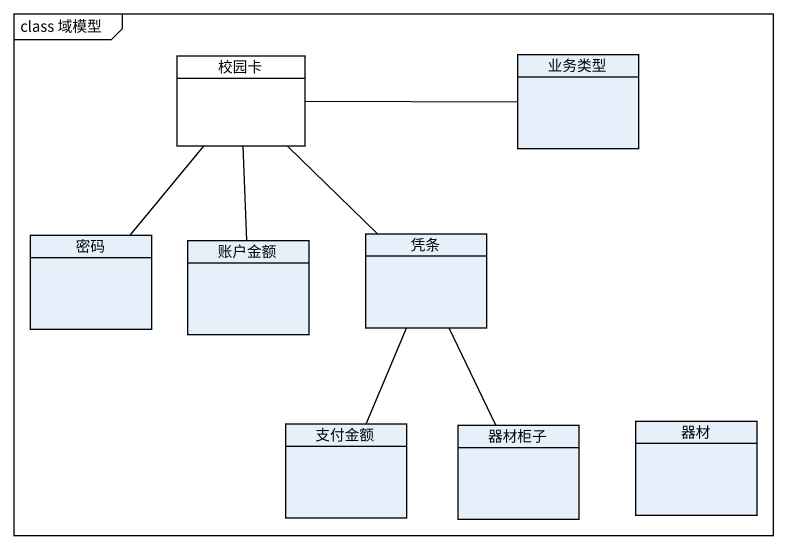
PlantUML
@startuml
mainframe class 域模型
hide circle
hide empty members
class 校园卡 #FFFFFF
class 业务类型
class 密码
class 账户金额
class 凭条
class 支付金额
class 器材柜子
class 器材
校园卡 -right- 业务类型
校园卡 -- 密码
校园卡 -- 账户金额
校园卡 -- 凭条
凭条 -- 支付金额
凭条 -- 器材柜子
@enduml
